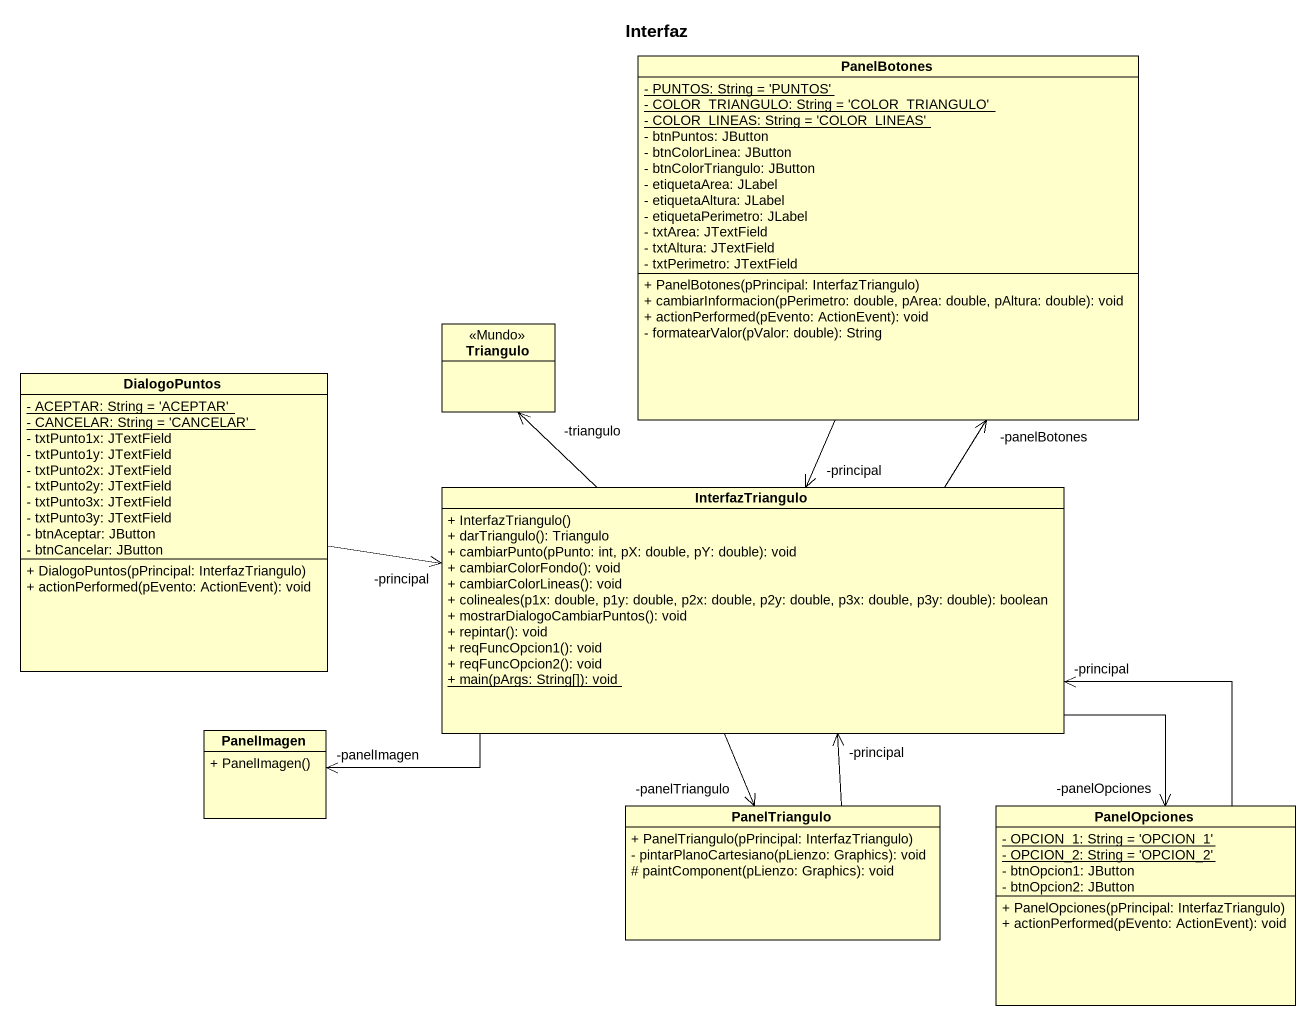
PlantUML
@startuml
title Interfaz
hide circle
hide empty members
skinparam classAttributeIconSize 0
class PanelBotones {
  {static} - PUNTOS: String = 'PUNTOS'
  {static} - COLOR_TRIANGULO: String = 'COLOR_TRIANGULO'
  {static} - COLOR_LINEAS: String = 'COLOR_LINEAS'
  - btnPuntos: JButton
  - btnColorLinea: JButton
  - btnColorTriangulo: JButton
  - etiquetaArea: JLabel
  - etiquetaAltura: JLabel
  - etiquetaPerimetro: JLabel
  - txtArea: JTextField
  - txtAltura: JTextField
  - txtPerimetro: JTextField
  + PanelBotones(pPrincipal: InterfazTriangulo)
  + cambiarInformacion(pPerimetro: double, pArea: double, pAltura: double): void
  + actionPerformed(pEvento: ActionEvent): void
  - formatearValor(pValor: double): String
}
class Triangulo <<Mundo>>
class DialogoPuntos {
  {static} - ACEPTAR: String = 'ACEPTAR'
  {static} - CANCELAR: String = 'CANCELAR'
  - txtPunto1x: JTextField
  - txtPunto1y: JTextField
  - txtPunto2x: JTextField
  - txtPunto2y: JTextField
  - txtPunto3x: JTextField
  - txtPunto3y: JTextField
  - btnAceptar: JButton
  - btnCancelar: JButton
  + DialogoPuntos(pPrincipal: InterfazTriangulo)
  + actionPerformed(pEvento: ActionEvent): void
}
class InterfazTriangulo {
  + InterfazTriangulo()
  + darTriangulo(): Triangulo
  + cambiarPunto(pPunto: int, pX: double, pY: double): void
  + cambiarColorFondo(): void
  + cambiarColorLineas(): void
  + colineales(p1x: double, p1y: double, p2x: double, p2y: double, p3x: double, p3y: double): boolean
  + mostrarDialogoCambiarPuntos(): void
  + repintar(): void
  + reqFuncOpcion1(): void
  + reqFuncOpcion2(): void
  {static} + main(pArgs: String[]): void
}
class PanelImagen {
  + PanelImagen()
}
class PanelTriangulo {
  + PanelTriangulo(pPrincipal: InterfazTriangulo)
  - pintarPlanoCartesiano(pLienzo: Graphics): void
  # paintComponent(pLienzo: Graphics): void
}
class PanelOpciones {
  {static} - OPCION_1: String = 'OPCION_1'
  {static} - OPCION_2: String = 'OPCION_2'
  - btnOpcion1: JButton
  - btnOpcion2: JButton
  + PanelOpciones(pPrincipal: InterfazTriangulo)
  + actionPerformed(pEvento: ActionEvent): void
}
PanelBotones --> "-principal" InterfazTriangulo
DialogoPuntos -right-> "-principal" InterfazTriangulo
InterfazTriangulo -up-> "-panelBotones" PanelBotones
InterfazTriangulo -up-> "-triangulo" Triangulo
InterfazTriangulo -left-> "-panelImagen" PanelImagen
InterfazTriangulo --> "-panelTriangulo" PanelTriangulo
InterfazTriangulo --> "-panelOpciones" PanelOpciones
PanelTriangulo -up-> "-principal" InterfazTriangulo
PanelOpciones -up-> "-principal" InterfazTriangulo
@enduml
